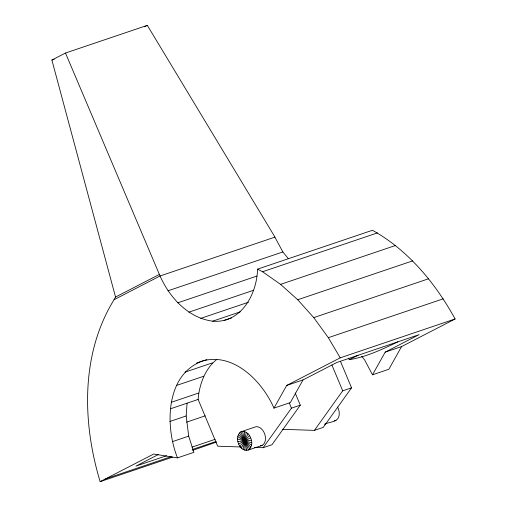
<?xml version="1.0" encoding="UTF-8"?>
<svg xmlns="http://www.w3.org/2000/svg" width="507" height="507" viewBox="0 0 507 507"><rect width="100%" height="100%" fill="white"/><g stroke="black" fill="none" stroke-linecap="round" stroke-linejoin="round"><path stroke-width="0.76" d="M187.077 403.173L186.164 415.955L188.712 436.128L193.851 452.352L177.501 457.878C164.376 425.234 165.529 370.471 206.888 359.659M241.205 446.984L217.687 446.204L198.123 399.44C199.283 384.781 204.86 368.931 216.641 359.571M262.17 445.361L248.474 449.994C239.386 452.599 233.518 436.895 240.869 431.818L254.571 427.186A9.88 6.73 71.3 0 1 264.831 434.379A9.88 6.73 71.3 0 1 260.484 445.856M251.618 445.133C252.784 439.068 248.043 429.568 240.869 431.818L248.474 449.994L249.9 448.879L251.618 445.133L237.732 436.673M361.719 356.339L364.653 359.983L372.499 374.806L385.212 352.124L401.557 346.598L455.115 318.979C435.513 283.293 408.382 250.319 372.442 230.279L257.556 269.135C256.967 294.016 241.199 323.618 212.629 321.185C188.103 317.864 169.655 297.66 160.047 275.985L65.479 53.032L147.328 25.35L274.078 235.641L282.849 251.954L288.261 258.557M243.107 449.525L246.237 432.287M241.364 448.137L247.986 433.675M159.356 274.439L115.545 297.032L113.739 300.22C80.638 354.304 82.318 422.661 100.145 481.65L172.507 457.175M196.52 363.17C229.886 348.442 261.568 379.604 273.964 408.129L286.67 385.453L340.229 357.834L455.115 318.979M385.212 352.124L419.08 334.658L336.895 362.454L303.021 379.927L290.315 402.602L273.964 408.129M401.557 346.598L388.85 369.273L372.499 374.806M254.533 447.421L263.152 447.706L291.455 408.16L300.29 405.175L295.194 392.995M300.29 405.175L271.993 444.715L263.152 447.706M282.272 429.309L314.41 430.367L342.713 390.827L351.547 387.836L340.546 361.529M351.547 387.836L323.251 427.382L314.41 430.367M239.843 446.255L249.501 435.557M324.429 424.302C329.22 421.71 338.131 422.496 339.107 415.544C339.506 412.66 339.031 409.631 337.586 407.089M397.875 341.832C382.481 349.234 366.13 357.086 349.234 359.659L348.626 358.208M115.545 297.032L51.885 60.041L65.479 53.032M144.609 26.751L147.328 25.35M114.012 299.726L160.047 275.985L274.94 237.124M100.145 481.65L153.697 454.031L177.501 457.878M158.216 454.602L135.946 466.085L166.581 455.723M216.4 442.085L192.647 450.362M238.658 444.012L250.692 437.801M349.234 359.659L358.1 355.28M51.885 60.041L54.116 59.287M167.963 290.815L282.849 251.954M257.556 269.135L262.575 271.746L377.462 232.89M177.799 302.818L256.878 276.074M188.889 312.166L253.798 290.213M262.575 271.746L280.574 284.37L395.466 245.508M200.696 318.39L248.443 302.242M212.629 321.185L240.236 311.849M224.119 320.424L231.585 317.902M280.574 284.37L297.729 299.745L412.616 260.89M297.729 299.745L313.738 317.616L428.624 278.761M185.004 372.144L212.401 362.879M176.36 385.497L203.757 376.232M313.738 317.616L328.333 337.681L443.219 298.826M171.182 402.33L198.579 393.064M170.726 408.705L198.123 399.44M169.82 421.482L186.164 415.955M286.67 385.453L303.021 379.927M186.551 422.16L205.234 415.841M172.361 441.66L188.712 436.128M191.982 447.136L215.145 439.303M105.627 478.823L171.277 456.617M192.166 449.551L216.039 441.477M334.278 420.892L335.964 420.398M237.878 441.553L251.472 440.26M237.561 439.049L251.783 442.763M238.372 434.588L250.971 447.225M239.443 432.934L249.9 448.879M328.333 337.681L340.229 357.834M331.92 365.034L342.713 390.827M289.313 403.046L291.455 408.16M242.561 431.324L246.789 450.489M244.393 431.482L244.957 450.324"/></g></svg>
